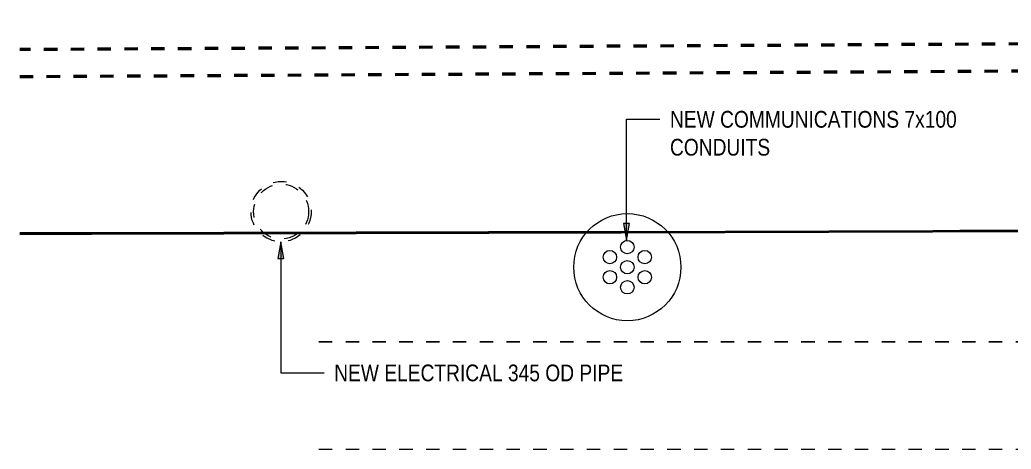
# Model space of a CAD drawing. Header units: metres. Extents: x -1693 to -1567, y 3 to 23.
# Drawn here: x -1693.05 to -1685.65, y 13.65 to 16.85 of the extents above; entities that cross this region are included whole.
import ezdxf

# ---------------------------------------------------------------- set-up
doc = ezdxf.new("R2010")
doc.units = ezdxf.units.M
for name, pattern in [('Dash', [0.00635, 0.003175, -0.003175]), ('Dash dot', [0.015875, 0.00635, -0.004763, 0, -0.004763]), ('Dash_2_', [0.00635, 0.003175, -0.003175]), ('DASHED2', [9.525, 6.35, -3.175]), ('JacobsDemolished', [0.0045, 0.003, -0.0015]), ('JacobsDoubleCenter', [0.0255, 0.015, -0.0015, 0.003, -0.0015, 0.003, -0.0015])]:
    doc.linetypes.add(name, pattern=pattern)
for name, color, linetype, lineweight in [('_Hidden Lines_', 7, 'Dash_2_', 9), ('D-BDGE', 7, 'Continuous', 13), ('D-BDGE-18-SOLID', 7, 'Continuous', 9), ('D-ENHA-TEXT', 7, 'Continuous', 9), ('Toposolid', 7, 'Continuous', 9)]:
    doc.layers.add(name, color=color, linetype=linetype, lineweight=lineweight)
doc.layers.add('D-BDGE-FRAMING', color=7, linetype='Continuous', lineweight=13, true_color=0x8c8cc6)
doc.styles.add('Arial Narrow', font='ARIALN.TTF', dxfattribs={"height": 0.125})

# ---------------------------------------------------------------- blocks, each defined once
blk = doc.blocks.new('T2DPAA-T2D-PWA-GE-M3D-100001_RockLevels_rvt-1-DRG-2871022 - SECTION 1')
at = {"layer": 'Toposolid', "true_color": 0x00ff00}
blk.add_hatch(color=3, dxfattribs=at).paths.add_polyline_path([(-1693.0502, 15.2571), (-1692.1087, 15.26), (-1688.088, 15.2702), (-1679.3678, 15.2958), (-1670.851, 15.3227), (-1667.8563, 15.322), (-1664.3301, 15.3322), (-1659.6944, 15.3469), (-1658.905, 15.3466), (-1656.2746, 15.3571), (-1653.7706, 15.3727), (-1653.7706, 15.3737), (-1656.4366, 15.3571), (-1658.929, 15.3476), (-1659.6944, 15.3479), (-1665.6186, 15.3292), (-1667.8563, 15.323), (-1670.8511, 15.3237), (-1680.1373, 15.2945), (-1689.3488, 15.2678), (-1692.7852, 15.259), (-1693.0502, 15.2581), (-1693.0502, 15.2573)])
at = {"layer": 'Toposolid', "lineweight": 5, "true_color": 0x00ff00}
for points in [[(-1692.5146, 15.26), (-1692.5146, 15.26), (-1692.5147, 15.26)], [(-1688.5647, 15.2698), (-1688.5633, 15.2698), (-1688.5644, 15.2698)]]:
    blk.add_hatch(color=3, dxfattribs=at).paths.add_polyline_path(points)
at = {"layer": '_Hidden Lines_', "color": 3, "linetype": 'Dash', "lineweight": 40, "true_color": 0x00ff00}
blk.add_line((-1688.5633, 15.2698), (-1688.5639, 15.2698), dxfattribs=at)
at = {"layer": 'Toposolid', "color": 3, "linetype": 'DASHED2', "lineweight": 40, "true_color": 0x00ff00}
for p, q in [((-1692.5146, 15.26), (-1693.0502, 15.2581)), ((-1693.0502, 15.2571), (-1692.5146, 15.259)), ((-1688.5639, 15.2698), (-1692.5146, 15.26)), ((-1692.5146, 15.259), (-1688.5633, 15.2688)), ((-1679.684, 15.2958), (-1688.5633, 15.2698)), ((-1688.5633, 15.2688), (-1679.684, 15.2948))]:
    blk.add_line(p, q, dxfattribs=at)
blk = doc.blocks.new('Structural Framing 2 - Structural Framing 2-5589929-DRG-2871022 - SECTION 1')
at = {"layer": 'D-BDGE-FRAMING', "color": 9, "linetype": 'JacobsDemolished', "lineweight": 50, "true_color": 0xc3c3c3}
for p, q in [((-1653.7706, 16.8534), (-1693.0502, 16.6309)), ((-1693.0502, 16.4304), (-1656.0232, 16.6402))]:
    blk.add_line(p, q, dxfattribs=at)

msp = doc.modelspace()

# ---------------------------------------------------------------- hatches: boundary and pattern name
at = {"layer": 'D-ENHA-TEXT'}
for points in [[(-1688.522, 15.2092), (-1688.4999, 15.3342), (-1688.544, 15.3342)], [(-1691.1022, 15.198), (-1691.1242, 15.073), (-1691.0801, 15.073)]]:
    msp.add_hatch(color=256, dxfattribs=at).paths.add_polyline_path(points)

# ---------------------------------------------------------------- linework, layer by layer
at = {"layer": 'D-BDGE', "color": 16, "linetype": 'JacobsDoubleCenter', "lineweight": 9, "true_color": 0x7f0000}
for radius in [0.225, 0.205]:
    msp.add_circle((-1691.1002, 15.423), radius, dxfattribs=at)
at = {"layer": 'D-BDGE', "color": 143, "lineweight": 18, "true_color": 0x78aac8}
for centre, radius in [((-1688.5165, 15.0078), 0.4), ((-1688.5165, 15.1578), 0.05), ((-1688.6464, 15.0827), 0.05), ((-1688.3866, 15.0828), 0.05), ((-1688.5165, 15.0078), 0.05), ((-1688.6463, 14.9327), 0.05), ((-1688.3865, 14.9328), 0.05), ((-1688.5164, 14.8578), 0.05)]:
    msp.add_circle(centre, radius, dxfattribs=at)
at = {"layer": 'D-BDGE-18-SOLID', "color": 17, "linetype": 'Dash dot', "lineweight": 25, "true_color": 0x804040}
msp.add_line((-1690.8182, 14.45), (-1655.6182, 14.45), dxfattribs=at)
at = {"layer": 'D-BDGE-18-SOLID', "color": 53, "linetype": 'Dash dot', "true_color": 0xc8c33c}
msp.add_line((-1690.8182, 13.65), (-1655.6182, 13.65), dxfattribs=at)
at = {"layer": 'D-ENHA-TEXT'}
for p, q in [((-1688.522, 16.1112), (-1688.2731, 16.1112)), ((-1688.522, 15.2092), (-1688.522, 16.1112)), ((-1688.4999, 15.3342), (-1688.544, 15.3342)), ((-1688.544, 15.3342), (-1688.522, 15.2092)), ((-1688.522, 15.2092), (-1688.4999, 15.3342)), ((-1691.1022, 15.198), (-1691.1242, 15.073)), ((-1691.0801, 15.073), (-1691.1022, 15.198)), ((-1691.1022, 15.198), (-1691.1022, 14.219)), ((-1691.1242, 15.073), (-1691.0801, 15.073)), ((-1691.1022, 14.219), (-1690.779, 14.219))]:
    msp.add_line(p, q, dxfattribs=at)

# ---------------------------------------------------------------- block references
at = {"lineweight": 5}
msp.add_blockref('T2DPAA-T2D-PWA-GE-M3D-100001_RockLevels_rvt-1-DRG-2871022 - SECTION 1', (0, 0), dxfattribs=at)
at = {"layer": 'D-BDGE-FRAMING', "color": 9, "linetype": 'JacobsDemolished', "lineweight": 50, "true_color": 0xc3c3c3}
msp.add_blockref('Structural Framing 2 - Structural Framing 2-5589929-DRG-2871022 - SECTION 1', (0, 0), dxfattribs=at)

# ---------------------------------------------------------------- texts
at = {"layer": 'D-ENHA-TEXT', "insert": (-1690.704, 14.2815), "char_height": 0.125, "attachment_point": 1, "style": 'Arial Narrow', "bg_fill": 3, "box_fill_scale": 1, "bg_fill_color": 256, "bg_fill_transparency": 0}
msp.add_mtext('NEW ELECTRICAL 345 OD PIPE ', dxfattribs=at)

# ---------------------------------------------------------------- next in the draw order: texts
at = {"layer": 'D-ENHA-TEXT', "char_height": 0.125, "attachment_point": 1, "style": 'Arial Narrow', "bg_fill": 3, "box_fill_scale": 1, "bg_fill_color": 256, "bg_fill_transparency": 0}
for s, insert in [('NEW COMMUNICATIONS 7x100 ', (-1688.1981, 16.1737)), ('CONDUITS ', (-1688.1981, 15.9654))]:
    msp.add_mtext(s, dxfattribs=dict(at, insert=insert))

doc.saveas('drawing.dxf')
